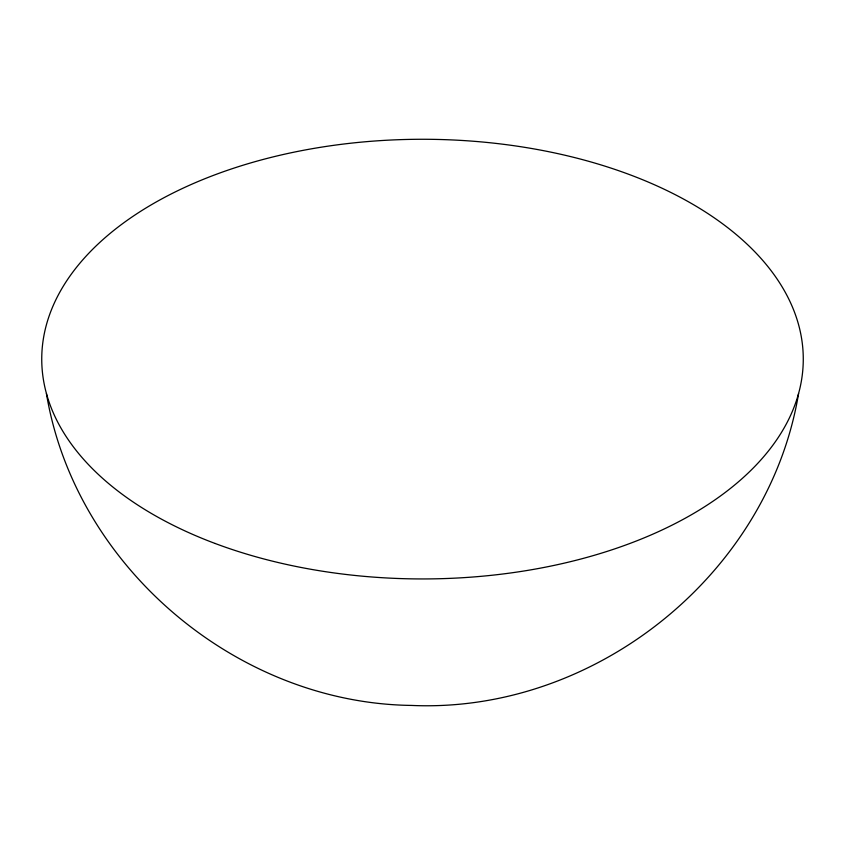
<?xml version="1.0" encoding="UTF-8"?>
<svg xmlns="http://www.w3.org/2000/svg" width="845" height="845" viewBox="0 0 845 845"><rect width="100%" height="100%" fill="white"/><g stroke="black" fill="none" stroke-linecap="round" stroke-linejoin="round"><path stroke-width="1.27" d="M798.588 393.495C768.57 574.695 594.405 713.602 411.483 705.427C236.611 703.198 75.089 566.435 46.412 393.495M215.116 543.472A380.768 219.837 0 0 0 802.75 370.617A380.768 219.837 0 0 0 249.634 163.233A380.768 219.837 0 0 0 215.116 543.472"/></g></svg>
